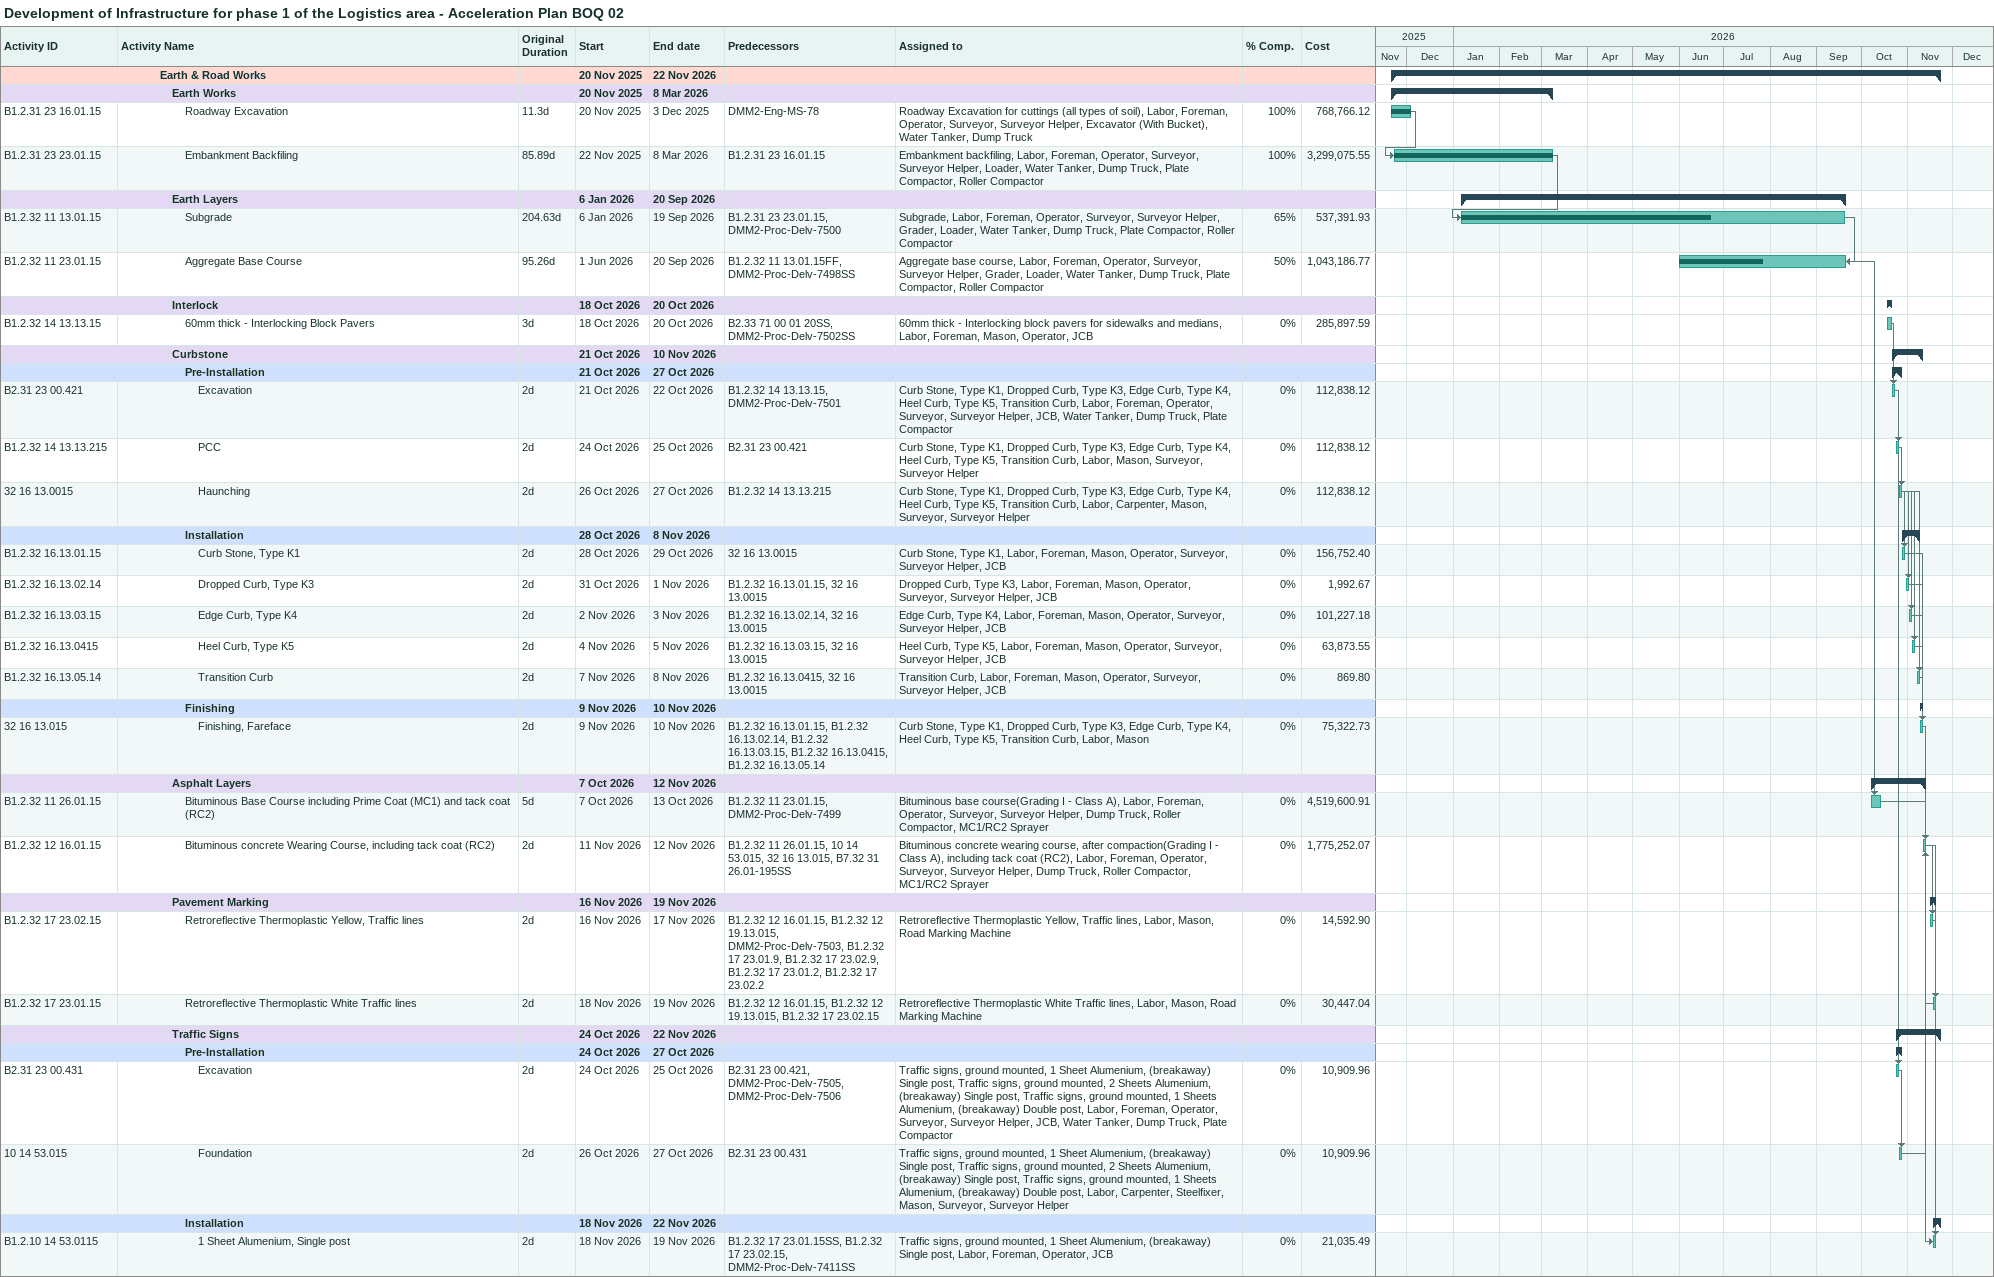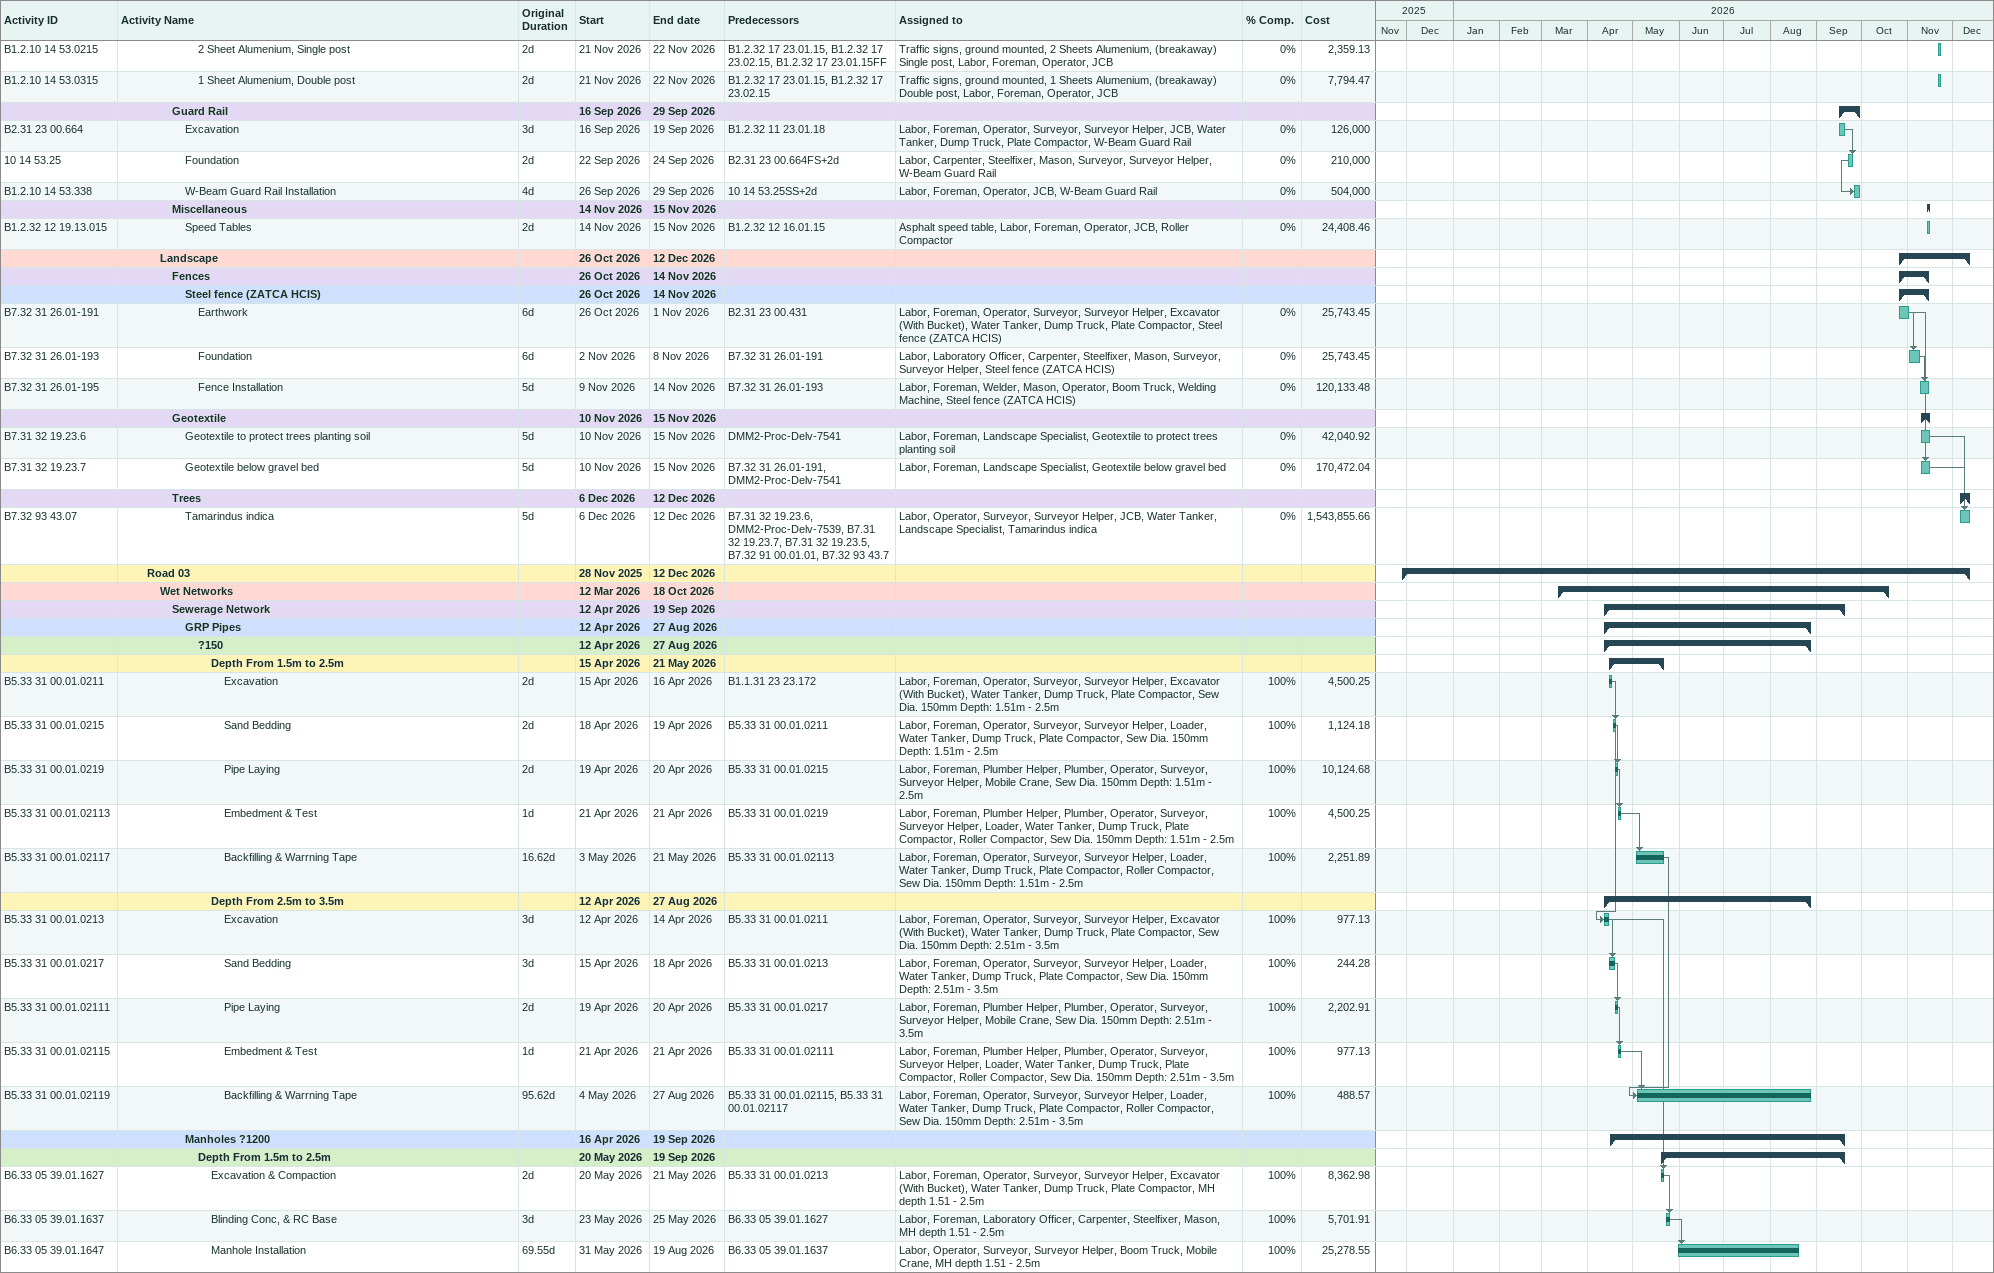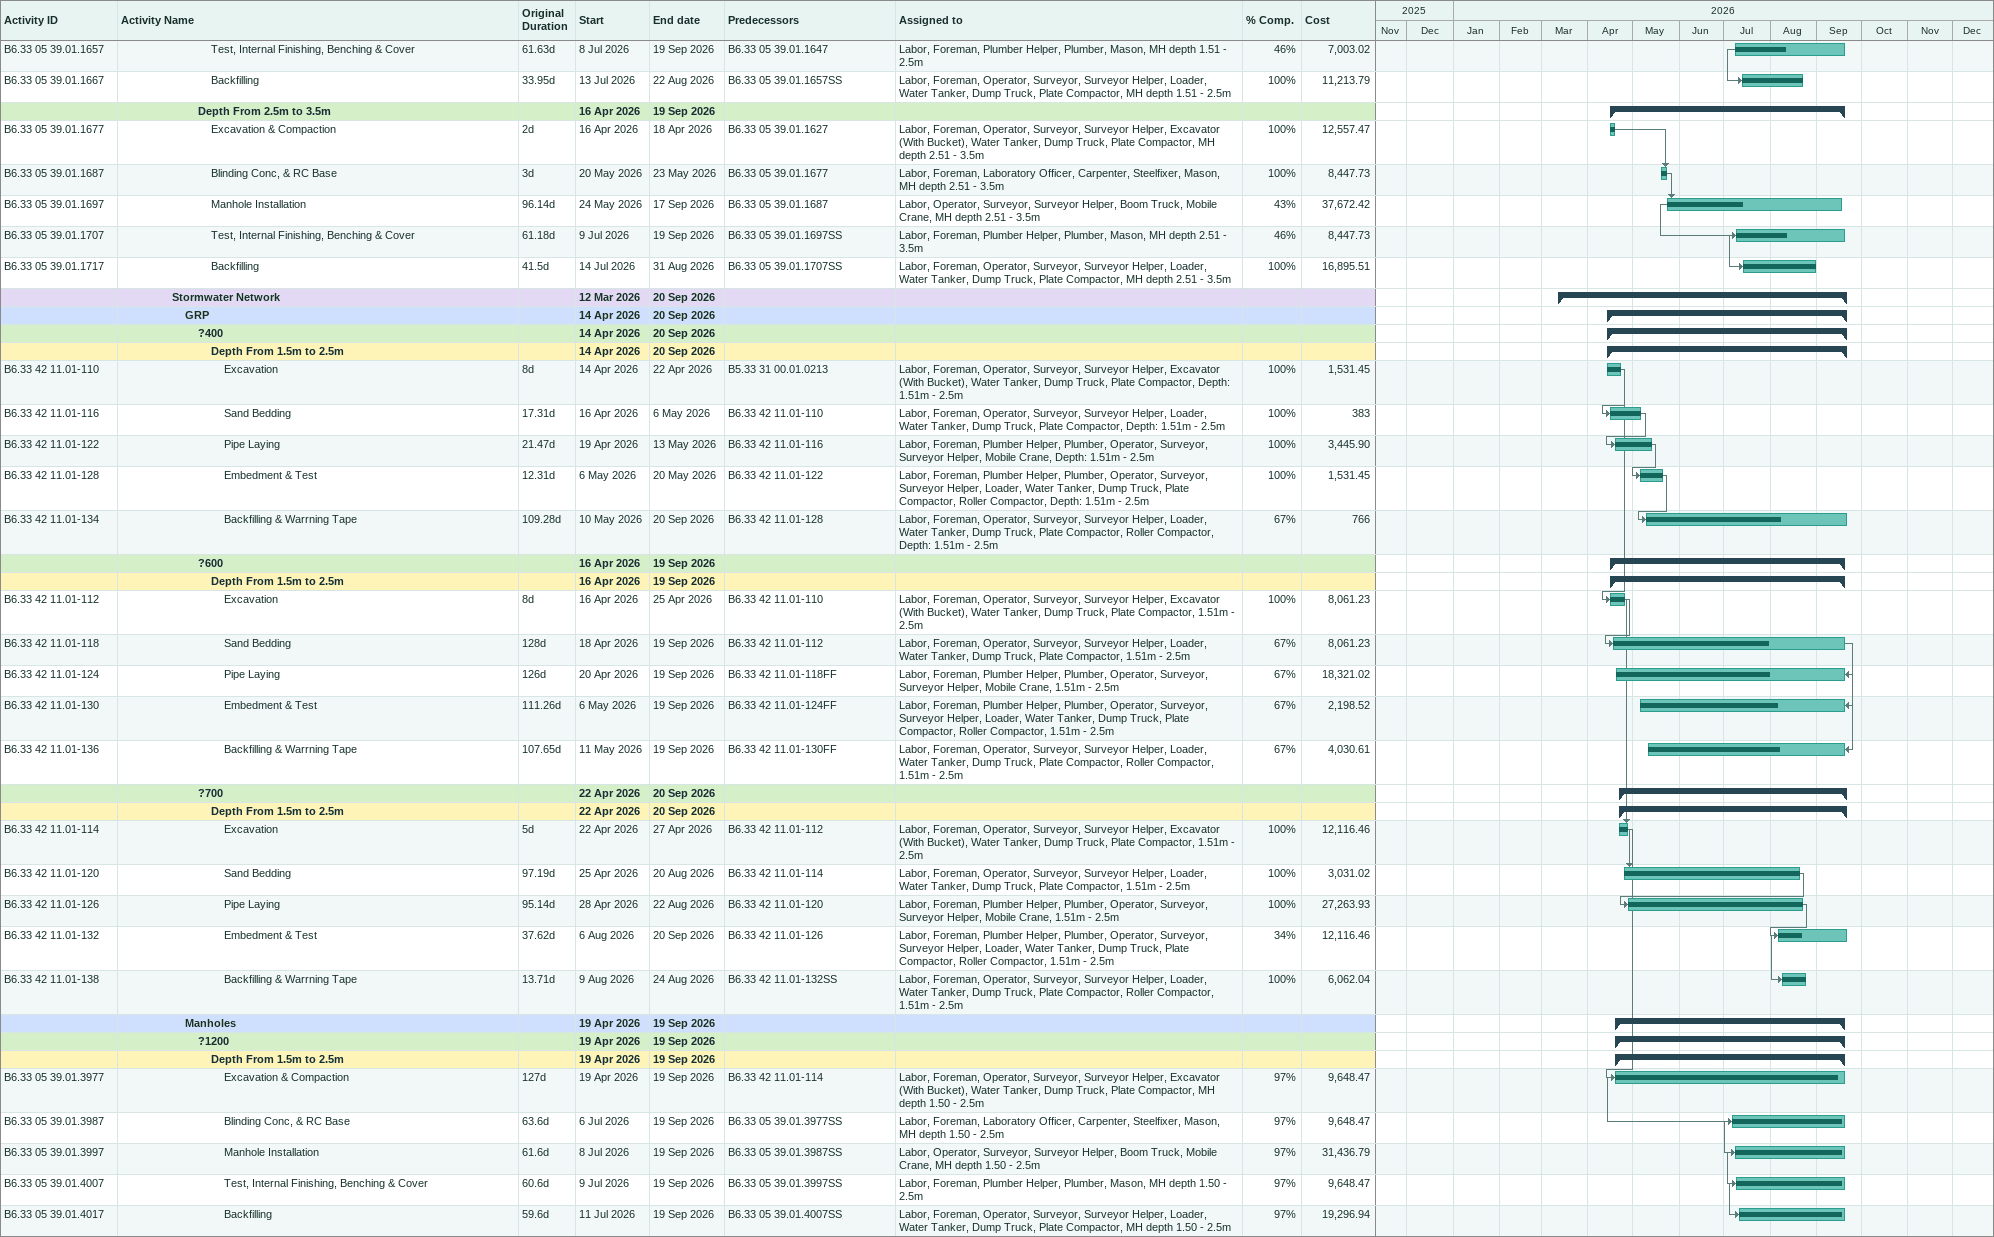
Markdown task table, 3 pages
Development of Infrastructure for phase 1 of the Logistics area - Acceleration Plan BOQ 02

| ID | Level | Task | Original duration | Start | Finish | Predecessors | Resources | % complete | Cost |
|---|---|---|---|---|---|---|---|---|---|
|  | 4 | **Earth & Road Works** |  | 2025-11-20 | 2026-11-22 |  |  |  |  |
|  | 5 | **Earth Works** |  | 2025-11-20 | 2026-03-08 |  |  |  |  |
| B1.2.31 23 16.01.15 | 6 | Roadway Excavation | 11.3d | 2025-11-20 | 2025-12-03 | DMM2-Eng-MS-78 | Roadway Excavation for cuttings (all types of soil), Labor, Foreman, Operator, Surveyor, Surveyor Helper, Excavator (With Bucket), Water Tanker, Dump Truck | 100 | 768766.12 |
| B1.2.31 23 23.01.15 | 6 | Embankment Backfiling | 85.89d | 2025-11-22 | 2026-03-08 | B1.2.31 23 16.01.15 | Embankment backfiling, Labor, Foreman, Operator, Surveyor, Surveyor Helper, Loader, Water Tanker, Dump Truck, Plate Compactor, Roller Compactor | 100 | 3299075.55 |
|  | 5 | **Earth Layers** |  | 2026-01-06 | 2026-09-20 |  |  |  |  |
| B1.2.32 11 13.01.15 | 6 | Subgrade | 204.63d | 2026-01-06 | 2026-09-19 | B1.2.31 23 23.01.15, DMM2-Proc-Delv-7500 | Subgrade, Labor, Foreman, Operator, Surveyor, Surveyor Helper, Grader, Loader, Water Tanker, Dump Truck, Plate Compactor, Roller Compactor | 65 | 537391.93 |
| B1.2.32 11 23.01.15 | 6 | Aggregate Base Course | 95.26d | 2026-06-01 | 2026-09-20 | B1.2.32 11 13.01.15FF, DMM2-Proc-Delv-7498SS | Aggregate base course, Labor, Foreman, Operator, Surveyor, Surveyor Helper, Grader, Loader, Water Tanker, Dump Truck, Plate Compactor, Roller Compactor | 50 | 1043186.77 |
|  | 5 | **Interlock** |  | 2026-10-18 | 2026-10-20 |  |  |  |  |
| B1.2.32 14 13.13.15 | 6 | 60mm thick - Interlocking Block Pavers | 3d | 2026-10-18 | 2026-10-20 | B2.33 71 00 01 20SS, DMM2-Proc-Delv-7502SS | 60mm thick - Interlocking block pavers for sidewalks and medians, Labor, Foreman, Mason, Operator, JCB | 0 | 285897.59 |
|  | 5 | **Curbstone** |  | 2026-10-21 | 2026-11-10 |  |  |  |  |
|  | 6 | **Pre-Installation** |  | 2026-10-21 | 2026-10-27 |  |  |  |  |
| B2.31 23 00.421 | 7 | Excavation | 2d | 2026-10-21 | 2026-10-22 | B1.2.32 14 13.13.15, DMM2-Proc-Delv-7501 | Curb Stone, Type K1, Dropped Curb, Type K3, Edge Curb, Type K4, Heel Curb, Type K5, Transition Curb, Labor, Foreman, Operator, Surveyor, Surveyor Helper, JCB, Water Tanker, Dump Truck, Plate Compactor | 0 | 112838.12 |
| B1.2.32 14 13.13.215 | 7 | PCC | 2d | 2026-10-24 | 2026-10-25 | B2.31 23 00.421 | Curb Stone, Type K1, Dropped Curb, Type K3, Edge Curb, Type K4, Heel Curb, Type K5, Transition Curb, Labor, Mason, Surveyor, Surveyor Helper | 0 | 112838.12 |
| 32 16 13.0015 | 7 | Haunching | 2d | 2026-10-26 | 2026-10-27 | B1.2.32 14 13.13.215 | Curb Stone, Type K1, Dropped Curb, Type K3, Edge Curb, Type K4, Heel Curb, Type K5, Transition Curb, Labor, Carpenter, Mason, Surveyor, Surveyor Helper | 0 | 112838.12 |
|  | 6 | **Installation** |  | 2026-10-28 | 2026-11-08 |  |  |  |  |
| B1.2.32 16.13.01.15 | 7 | Curb Stone, Type K1 | 2d | 2026-10-28 | 2026-10-29 | 32 16 13.0015 | Curb Stone, Type K1, Labor, Foreman, Mason, Operator, Surveyor, Surveyor Helper, JCB | 0 | 156752.40 |
| B1.2.32 16.13.02.14 | 7 | Dropped Curb, Type K3 | 2d | 2026-10-31 | 2026-11-01 | B1.2.32 16.13.01.15, 32 16 13.0015 | Dropped Curb, Type K3, Labor, Foreman, Mason, Operator, Surveyor, Surveyor Helper, JCB | 0 | 1992.67 |
| B1.2.32 16.13.03.15 | 7 | Edge Curb, Type K4 | 2d | 2026-11-02 | 2026-11-03 | B1.2.32 16.13.02.14, 32 16 13.0015 | Edge Curb, Type K4, Labor, Foreman, Mason, Operator, Surveyor, Surveyor Helper, JCB | 0 | 101227.18 |
| B1.2.32 16.13.0415 | 7 | Heel Curb, Type K5 | 2d | 2026-11-04 | 2026-11-05 | B1.2.32 16.13.03.15, 32 16 13.0015 | Heel Curb, Type K5, Labor, Foreman, Mason, Operator, Surveyor, Surveyor Helper, JCB | 0 | 63873.55 |
| B1.2.32 16.13.05.14 | 7 | Transition Curb | 2d | 2026-11-07 | 2026-11-08 | B1.2.32 16.13.0415, 32 16 13.0015 | Transition Curb, Labor, Foreman, Mason, Operator, Surveyor, Surveyor Helper, JCB | 0 | 869.80 |
|  | 6 | **Finishing** |  | 2026-11-09 | 2026-11-10 |  |  |  |  |
| 32 16 13.015 | 7 | Finishing, Fareface | 2d | 2026-11-09 | 2026-11-10 | B1.2.32 16.13.01.15, B1.2.32 16.13.02.14, B1.2.32 16.13.03.15, B1.2.32 16.13.0415, B1.2.32 16.13.05.14 | Curb Stone, Type K1, Dropped Curb, Type K3, Edge Curb, Type K4, Heel Curb, Type K5, Transition Curb, Labor, Mason | 0 | 75322.73 |
|  | 5 | **Asphalt Layers** |  | 2026-10-07 | 2026-11-12 |  |  |  |  |
| B1.2.32 11 26.01.15 | 6 | Bituminous Base Course including Prime Coat (MC1) and tack coat (RC2) | 5d | 2026-10-07 | 2026-10-13 | B1.2.32 11 23.01.15, DMM2-Proc-Delv-7499 | Bituminous base course(Grading I - Class A), Labor, Foreman, Operator, Surveyor, Surveyor Helper, Dump Truck, Roller Compactor, MC1/RC2 Sprayer | 0 | 4519600.91 |
| B1.2.32 12 16.01.15 | 6 | Bituminous concrete Wearing Course, including tack coat (RC2) | 2d | 2026-11-11 | 2026-11-12 | B1.2.32 11 26.01.15, 10 14 53.015, 32 16 13.015, B7.32 31 26.01-195SS | Bituminous concrete wearing course, after compaction(Grading I - Class A), including tack coat (RC2), Labor, Foreman, Operator, Surveyor, Surveyor Helper, Dump Truck, Roller Compactor, MC1/RC2 Sprayer | 0 | 1775252.07 |
|  | 5 | **Pavement Marking** |  | 2026-11-16 | 2026-11-19 |  |  |  |  |
| B1.2.32 17 23.02.15 | 6 | Retroreflective Thermoplastic Yellow, Traffic lines | 2d | 2026-11-16 | 2026-11-17 | B1.2.32 12 16.01.15, B1.2.32 12 19.13.015, DMM2-Proc-Delv-7503, B1.2.32 17 23.01.9, B1.2.32 17 23.02.9, B1.2.32 17 23.01.2, B1.2.32 17 23.02.2 | Retroreflective Thermoplastic Yellow, Traffic lines, Labor, Mason, Road Marking Machine | 0 | 14592.90 |
| B1.2.32 17 23.01.15 | 6 | Retroreflective Thermoplastic White Traffic lines | 2d | 2026-11-18 | 2026-11-19 | B1.2.32 12 16.01.15, B1.2.32 12 19.13.015, B1.2.32 17 23.02.15 | Retroreflective Thermoplastic White Traffic lines, Labor, Mason, Road Marking Machine | 0 | 30447.04 |
|  | 5 | **Traffic Signs** |  | 2026-10-24 | 2026-11-22 |  |  |  |  |
|  | 6 | **Pre-Installation** |  | 2026-10-24 | 2026-10-27 |  |  |  |  |
| B2.31 23 00.431 | 7 | Excavation | 2d | 2026-10-24 | 2026-10-25 | B2.31 23 00.421, DMM2-Proc-Delv-7505, DMM2-Proc-Delv-7506 | Traffic signs, ground mounted, 1 Sheet Alumenium, (breakaway) Single post, Traffic signs, ground mounted, 2 Sheets Alumenium, (breakaway) Single post, Traffic signs, ground mounted, 1 Sheets Alumenium, (breakaway) Double post, Labor, Foreman, Operator, Surveyor, Surveyor Helper, JCB, Water Tanker, Dump Truck, Plate Compactor | 0 | 10909.96 |
| 10 14 53.015 | 7 | Foundation | 2d | 2026-10-26 | 2026-10-27 | B2.31 23 00.431 | Traffic signs, ground mounted, 1 Sheet Alumenium, (breakaway) Single post, Traffic signs, ground mounted, 2 Sheets Alumenium, (breakaway) Single post, Traffic signs, ground mounted, 1 Sheets Alumenium, (breakaway) Double post, Labor, Carpenter, Steelfixer, Mason, Surveyor, Surveyor Helper | 0 | 10909.96 |
|  | 6 | **Installation** |  | 2026-11-18 | 2026-11-22 |  |  |  |  |
| B1.2.10 14 53.0115 | 7 | 1 Sheet Alumenium, Single post | 2d | 2026-11-18 | 2026-11-19 | B1.2.32 17 23.01.15SS, B1.2.32 17 23.02.15, DMM2-Proc-Delv-7411SS | Traffic signs, ground mounted, 1 Sheet Alumenium, (breakaway) Single post, Labor, Foreman, Operator, JCB | 0 | 21035.49 |
| B1.2.10 14 53.0215 | 7 | 2 Sheet Alumenium, Single post | 2d | 2026-11-21 | 2026-11-22 | B1.2.32 17 23.01.15, B1.2.32 17 23.02.15, B1.2.32 17 23.01.15FF | Traffic signs, ground mounted, 2 Sheets Alumenium, (breakaway) Single post, Labor, Foreman, Operator, JCB | 0 | 2359.13 |
| B1.2.10 14 53.0315 | 7 | 1 Sheet Alumenium, Double post | 2d | 2026-11-21 | 2026-11-22 | B1.2.32 17 23.01.15, B1.2.32 17 23.02.15 | Traffic signs, ground mounted, 1 Sheets Alumenium, (breakaway) Double post, Labor, Foreman, Operator, JCB | 0 | 7794.47 |
|  | 5 | **Guard Rail** |  | 2026-09-16 | 2026-09-29 |  |  |  |  |
| B2.31 23 00.664 | 6 | Excavation | 3d | 2026-09-16 | 2026-09-19 | B1.2.32 11 23.01.18 | Labor, Foreman, Operator, Surveyor, Surveyor Helper, JCB, Water Tanker, Dump Truck, Plate Compactor, W-Beam Guard Rail | 0 | 126000 |
| 10 14 53.25 | 6 | Foundation | 2d | 2026-09-22 | 2026-09-24 | B2.31 23 00.664FS+2d | Labor, Carpenter, Steelfixer, Mason, Surveyor, Surveyor Helper, W-Beam Guard Rail | 0 | 210000 |
| B1.2.10 14 53.338 | 6 | W-Beam Guard Rail Installation | 4d | 2026-09-26 | 2026-09-29 | 10 14 53.25SS+2d | Labor, Foreman, Operator, JCB, W-Beam Guard Rail | 0 | 504000 |
|  | 5 | **Miscellaneous** |  | 2026-11-14 | 2026-11-15 |  |  |  |  |
| B1.2.32 12 19.13.015 | 6 | Speed Tables | 2d | 2026-11-14 | 2026-11-15 | B1.2.32 12 16.01.15 | Asphalt speed table, Labor, Foreman, Operator, JCB, Roller Compactor | 0 | 24408.46 |
|  | 4 | **Landscape** |  | 2026-10-26 | 2026-12-12 |  |  |  |  |
|  | 5 | **Fences** |  | 2026-10-26 | 2026-11-14 |  |  |  |  |
|  | 6 | **Steel fence (ZATCA HCIS)** |  | 2026-10-26 | 2026-11-14 |  |  |  |  |
| B7.32 31 26.01-191 | 7 | Earthwork | 6d | 2026-10-26 | 2026-11-01 | B2.31 23 00.431 | Labor, Foreman, Operator, Surveyor, Surveyor Helper, Excavator (With Bucket), Water Tanker, Dump Truck, Plate Compactor, Steel fence (ZATCA HCIS) | 0 | 25743.45 |
| B7.32 31 26.01-193 | 7 | Foundation | 6d | 2026-11-02 | 2026-11-08 | B7.32 31 26.01-191 | Labor, Laboratory Officer, Carpenter, Steelfixer, Mason, Surveyor, Surveyor Helper, Steel fence (ZATCA HCIS) | 0 | 25743.45 |
| B7.32 31 26.01-195 | 7 | Fence Installation | 5d | 2026-11-09 | 2026-11-14 | B7.32 31 26.01-193 | Labor, Foreman, Welder, Mason, Operator, Boom Truck, Welding Machine, Steel fence (ZATCA HCIS) | 0 | 120133.48 |
|  | 5 | **Geotextile** |  | 2026-11-10 | 2026-11-15 |  |  |  |  |
| B7.31 32 19.23.6 | 6 | Geotextile to protect trees planting soil | 5d | 2026-11-10 | 2026-11-15 | DMM2-Proc-Delv-7541 | Labor, Foreman, Landscape Specialist, Geotextile to protect trees planting soil | 0 | 42040.92 |
| B7.31 32 19.23.7 | 6 | Geotextile below gravel bed | 5d | 2026-11-10 | 2026-11-15 | B7.32 31 26.01-191, DMM2-Proc-Delv-7541 | Labor, Foreman, Landscape Specialist, Geotextile below gravel bed | 0 | 170472.04 |
|  | 5 | **Trees** |  | 2026-12-06 | 2026-12-12 |  |  |  |  |
| B7.32 93 43.07 | 6 | Tamarindus indica | 5d | 2026-12-06 | 2026-12-12 | B7.31 32 19.23.6, DMM2-Proc-Delv-7539, B7.31 32 19.23.7, B7.31 32 19.23.5, B7.32 91 00.01.01, B7.32 93 43.7 | Labor, Operator, Surveyor, Surveyor Helper, JCB, Water Tanker, Landscape Specialist, Tamarindus indica | 0 | 1543855.66 |
|  | 3 | **Road 03** |  | 2025-11-28 | 2026-12-12 |  |  |  |  |
|  | 4 | **Wet Networks** |  | 2026-03-12 | 2026-10-18 |  |  |  |  |
|  | 5 | **Sewerage Network** |  | 2026-04-12 | 2026-09-19 |  |  |  |  |
|  | 6 | **GRP Pipes** |  | 2026-04-12 | 2026-08-27 |  |  |  |  |
|  | 7 | **?150** |  | 2026-04-12 | 2026-08-27 |  |  |  |  |
|  | 8 | **Depth From 1.5m to 2.5m** |  | 2026-04-15 | 2026-05-21 |  |  |  |  |
| B5.33 31 00.01.0211 | 9 | Excavation | 2d | 2026-04-15 | 2026-04-16 | B1.1.31 23 23.172 | Labor, Foreman, Operator, Surveyor, Surveyor Helper, Excavator (With Bucket), Water Tanker, Dump Truck, Plate Compactor, Sew Dia. 150mm Depth: 1.51m - 2.5m | 100 | 4500.25 |
| B5.33 31 00.01.0215 | 9 | Sand Bedding | 2d | 2026-04-18 | 2026-04-19 | B5.33 31 00.01.0211 | Labor, Foreman, Operator, Surveyor, Surveyor Helper, Loader, Water Tanker, Dump Truck, Plate Compactor, Sew Dia. 150mm Depth: 1.51m - 2.5m | 100 | 1124.18 |
| B5.33 31 00.01.0219 | 9 | Pipe Laying | 2d | 2026-04-19 | 2026-04-20 | B5.33 31 00.01.0215 | Labor, Foreman, Plumber Helper, Plumber, Operator, Surveyor, Surveyor Helper, Mobile Crane, Sew Dia. 150mm Depth: 1.51m - 2.5m | 100 | 10124.68 |
| B5.33 31 00.01.02113 | 9 | Embedment & Test | 1d | 2026-04-21 | 2026-04-21 | B5.33 31 00.01.0219 | Labor, Foreman, Plumber Helper, Plumber, Operator, Surveyor, Surveyor Helper, Loader, Water Tanker, Dump Truck, Plate Compactor, Roller Compactor, Sew Dia. 150mm Depth: 1.51m - 2.5m | 100 | 4500.25 |
| B5.33 31 00.01.02117 | 9 | Backfilling & Warrning Tape | 16.62d | 2026-05-03 | 2026-05-21 | B5.33 31 00.01.02113 | Labor, Foreman, Operator, Surveyor, Surveyor Helper, Loader, Water Tanker, Dump Truck, Plate Compactor, Roller Compactor, Sew Dia. 150mm Depth: 1.51m - 2.5m | 100 | 2251.89 |
|  | 8 | **Depth From 2.5m to 3.5m** |  | 2026-04-12 | 2026-08-27 |  |  |  |  |
| B5.33 31 00.01.0213 | 9 | Excavation | 3d | 2026-04-12 | 2026-04-14 | B5.33 31 00.01.0211 | Labor, Foreman, Operator, Surveyor, Surveyor Helper, Excavator (With Bucket), Water Tanker, Dump Truck, Plate Compactor, Sew Dia. 150mm Depth: 2.51m - 3.5m | 100 | 977.13 |
| B5.33 31 00.01.0217 | 9 | Sand Bedding | 3d | 2026-04-15 | 2026-04-18 | B5.33 31 00.01.0213 | Labor, Foreman, Operator, Surveyor, Surveyor Helper, Loader, Water Tanker, Dump Truck, Plate Compactor, Sew Dia. 150mm Depth: 2.51m - 3.5m | 100 | 244.28 |
| B5.33 31 00.01.02111 | 9 | Pipe Laying | 2d | 2026-04-19 | 2026-04-20 | B5.33 31 00.01.0217 | Labor, Foreman, Plumber Helper, Plumber, Operator, Surveyor, Surveyor Helper, Mobile Crane, Sew Dia. 150mm Depth: 2.51m - 3.5m | 100 | 2202.91 |
| B5.33 31 00.01.02115 | 9 | Embedment & Test | 1d | 2026-04-21 | 2026-04-21 | B5.33 31 00.01.02111 | Labor, Foreman, Plumber Helper, Plumber, Operator, Surveyor, Surveyor Helper, Loader, Water Tanker, Dump Truck, Plate Compactor, Roller Compactor, Sew Dia. 150mm Depth: 2.51m - 3.5m | 100 | 977.13 |
| B5.33 31 00.01.02119 | 9 | Backfilling & Warrning Tape | 95.62d | 2026-05-04 | 2026-08-27 | B5.33 31 00.01.02115, B5.33 31 00.01.02117 | Labor, Foreman, Operator, Surveyor, Surveyor Helper, Loader, Water Tanker, Dump Truck, Plate Compactor, Roller Compactor, Sew Dia. 150mm Depth: 2.51m - 3.5m | 100 | 488.57 |
|  | 6 | **Manholes ?1200** |  | 2026-04-16 | 2026-09-19 |  |  |  |  |
|  | 7 | **Depth From 1.5m to 2.5m** |  | 2026-05-20 | 2026-09-19 |  |  |  |  |
| B6.33 05 39.01.1627 | 8 | Excavation & Compaction | 2d | 2026-05-20 | 2026-05-21 | B5.33 31 00.01.0213 | Labor, Foreman, Operator, Surveyor, Surveyor Helper, Excavator (With Bucket), Water Tanker, Dump Truck, Plate Compactor, MH depth 1.51 - 2.5m | 100 | 8362.98 |
| B6.33 05 39.01.1637 | 8 | Blinding Conc, & RC Base | 3d | 2026-05-23 | 2026-05-25 | B6.33 05 39.01.1627 | Labor, Foreman, Laboratory Officer, Carpenter, Steelfixer, Mason, MH depth 1.51 - 2.5m | 100 | 5701.91 |
| B6.33 05 39.01.1647 | 8 | Manhole Installation | 69.55d | 2026-05-31 | 2026-08-19 | B6.33 05 39.01.1637 | Labor, Operator, Surveyor, Surveyor Helper, Boom Truck, Mobile Crane, MH depth 1.51 - 2.5m | 100 | 25278.55 |
| B6.33 05 39.01.1657 | 8 | Test, Internal Finishing, Benching & Cover | 61.63d | 2026-07-08 | 2026-09-19 | B6.33 05 39.01.1647 | Labor, Foreman, Plumber Helper, Plumber, Mason, MH depth 1.51 - 2.5m | 46 | 7003.02 |
| B6.33 05 39.01.1667 | 8 | Backfilling | 33.95d | 2026-07-13 | 2026-08-22 | B6.33 05 39.01.1657SS | Labor, Foreman, Operator, Surveyor, Surveyor Helper, Loader, Water Tanker, Dump Truck, Plate Compactor, MH depth 1.51 - 2.5m | 100 | 11213.79 |
|  | 7 | **Depth From 2.5m to 3.5m** |  | 2026-04-16 | 2026-09-19 |  |  |  |  |
| B6.33 05 39.01.1677 | 8 | Excavation & Compaction | 2d | 2026-04-16 | 2026-04-18 | B6.33 05 39.01.1627 | Labor, Foreman, Operator, Surveyor, Surveyor Helper, Excavator (With Bucket), Water Tanker, Dump Truck, Plate Compactor, MH depth 2.51 - 3.5m | 100 | 12557.47 |
| B6.33 05 39.01.1687 | 8 | Blinding Conc, & RC Base | 3d | 2026-05-20 | 2026-05-23 | B6.33 05 39.01.1677 | Labor, Foreman, Laboratory Officer, Carpenter, Steelfixer, Mason, MH depth 2.51 - 3.5m | 100 | 8447.73 |
| B6.33 05 39.01.1697 | 8 | Manhole Installation | 96.14d | 2026-05-24 | 2026-09-17 | B6.33 05 39.01.1687 | Labor, Operator, Surveyor, Surveyor Helper, Boom Truck, Mobile Crane, MH depth 2.51 - 3.5m | 43 | 37672.42 |
| B6.33 05 39.01.1707 | 8 | Test, Internal Finishing, Benching & Cover | 61.18d | 2026-07-09 | 2026-09-19 | B6.33 05 39.01.1697SS | Labor, Foreman, Plumber Helper, Plumber, Mason, MH depth 2.51 - 3.5m | 46 | 8447.73 |
| B6.33 05 39.01.1717 | 8 | Backfilling | 41.5d | 2026-07-14 | 2026-08-31 | B6.33 05 39.01.1707SS | Labor, Foreman, Operator, Surveyor, Surveyor Helper, Loader, Water Tanker, Dump Truck, Plate Compactor, MH depth 2.51 - 3.5m | 100 | 16895.51 |
|  | 5 | **Stormwater Network** |  | 2026-03-12 | 2026-09-20 |  |  |  |  |
|  | 6 | **GRP** |  | 2026-04-14 | 2026-09-20 |  |  |  |  |
|  | 7 | **?400** |  | 2026-04-14 | 2026-09-20 |  |  |  |  |
|  | 8 | **Depth From 1.5m to 2.5m** |  | 2026-04-14 | 2026-09-20 |  |  |  |  |
| B6.33 42 11.01-110 | 9 | Excavation | 8d | 2026-04-14 | 2026-04-22 | B5.33 31 00.01.0213 | Labor, Foreman, Operator, Surveyor, Surveyor Helper, Excavator (With Bucket), Water Tanker, Dump Truck, Plate Compactor, Depth: 1.51m - 2.5m | 100 | 1531.45 |
| B6.33 42 11.01-116 | 9 | Sand Bedding | 17.31d | 2026-04-16 | 2026-05-06 | B6.33 42 11.01-110 | Labor, Foreman, Operator, Surveyor, Surveyor Helper, Loader, Water Tanker, Dump Truck, Plate Compactor, Depth: 1.51m - 2.5m | 100 | 383 |
| B6.33 42 11.01-122 | 9 | Pipe Laying | 21.47d | 2026-04-19 | 2026-05-13 | B6.33 42 11.01-116 | Labor, Foreman, Plumber Helper, Plumber, Operator, Surveyor, Surveyor Helper, Mobile Crane, Depth: 1.51m - 2.5m | 100 | 3445.90 |
| B6.33 42 11.01-128 | 9 | Embedment & Test | 12.31d | 2026-05-06 | 2026-05-20 | B6.33 42 11.01-122 | Labor, Foreman, Plumber Helper, Plumber, Operator, Surveyor, Surveyor Helper, Loader, Water Tanker, Dump Truck, Plate Compactor, Roller Compactor, Depth: 1.51m - 2.5m | 100 | 1531.45 |
| B6.33 42 11.01-134 | 9 | Backfilling & Warrning Tape | 109.28d | 2026-05-10 | 2026-09-20 | B6.33 42 11.01-128 | Labor, Foreman, Operator, Surveyor, Surveyor Helper, Loader, Water Tanker, Dump Truck, Plate Compactor, Roller Compactor, Depth: 1.51m - 2.5m | 67 | 766 |
|  | 7 | **?600** |  | 2026-04-16 | 2026-09-19 |  |  |  |  |
|  | 8 | **Depth From 1.5m to 2.5m** |  | 2026-04-16 | 2026-09-19 |  |  |  |  |
| B6.33 42 11.01-112 | 9 | Excavation | 8d | 2026-04-16 | 2026-04-25 | B6.33 42 11.01-110 | Labor, Foreman, Operator, Surveyor, Surveyor Helper, Excavator (With Bucket), Water Tanker, Dump Truck, Plate Compactor, 1.51m - 2.5m | 100 | 8061.23 |
| B6.33 42 11.01-118 | 9 | Sand Bedding | 128d | 2026-04-18 | 2026-09-19 | B6.33 42 11.01-112 | Labor, Foreman, Operator, Surveyor, Surveyor Helper, Loader, Water Tanker, Dump Truck, Plate Compactor, 1.51m - 2.5m | 67 | 8061.23 |
| B6.33 42 11.01-124 | 9 | Pipe Laying | 126d | 2026-04-20 | 2026-09-19 | B6.33 42 11.01-118FF | Labor, Foreman, Plumber Helper, Plumber, Operator, Surveyor, Surveyor Helper, Mobile Crane, 1.51m - 2.5m | 67 | 18321.02 |
| B6.33 42 11.01-130 | 9 | Embedment & Test | 111.26d | 2026-05-06 | 2026-09-19 | B6.33 42 11.01-124FF | Labor, Foreman, Plumber Helper, Plumber, Operator, Surveyor, Surveyor Helper, Loader, Water Tanker, Dump Truck, Plate Compactor, Roller Compactor, 1.51m - 2.5m | 67 | 2198.52 |
| B6.33 42 11.01-136 | 9 | Backfilling & Warrning Tape | 107.65d | 2026-05-11 | 2026-09-19 | B6.33 42 11.01-130FF | Labor, Foreman, Operator, Surveyor, Surveyor Helper, Loader, Water Tanker, Dump Truck, Plate Compactor, Roller Compactor, 1.51m - 2.5m | 67 | 4030.61 |
|  | 7 | **?700** |  | 2026-04-22 | 2026-09-20 |  |  |  |  |
|  | 8 | **Depth From 1.5m to 2.5m** |  | 2026-04-22 | 2026-09-20 |  |  |  |  |
| B6.33 42 11.01-114 | 9 | Excavation | 5d | 2026-04-22 | 2026-04-27 | B6.33 42 11.01-112 | Labor, Foreman, Operator, Surveyor, Surveyor Helper, Excavator (With Bucket), Water Tanker, Dump Truck, Plate Compactor, 1.51m - 2.5m | 100 | 12116.46 |
| B6.33 42 11.01-120 | 9 | Sand Bedding | 97.19d | 2026-04-25 | 2026-08-20 | B6.33 42 11.01-114 | Labor, Foreman, Operator, Surveyor, Surveyor Helper, Loader, Water Tanker, Dump Truck, Plate Compactor, 1.51m - 2.5m | 100 | 3031.02 |
| B6.33 42 11.01-126 | 9 | Pipe Laying | 95.14d | 2026-04-28 | 2026-08-22 | B6.33 42 11.01-120 | Labor, Foreman, Plumber Helper, Plumber, Operator, Surveyor, Surveyor Helper, Mobile Crane, 1.51m - 2.5m | 100 | 27263.93 |
| B6.33 42 11.01-132 | 9 | Embedment & Test | 37.62d | 2026-08-06 | 2026-09-20 | B6.33 42 11.01-126 | Labor, Foreman, Plumber Helper, Plumber, Operator, Surveyor, Surveyor Helper, Loader, Water Tanker, Dump Truck, Plate Compactor, Roller Compactor, 1.51m - 2.5m | 34 | 12116.46 |
| B6.33 42 11.01-138 | 9 | Backfilling & Warrning Tape | 13.71d | 2026-08-09 | 2026-08-24 | B6.33 42 11.01-132SS | Labor, Foreman, Operator, Surveyor, Surveyor Helper, Loader, Water Tanker, Dump Truck, Plate Compactor, Roller Compactor, 1.51m - 2.5m | 100 | 6062.04 |
|  | 6 | **Manholes** |  | 2026-04-19 | 2026-09-19 |  |  |  |  |
|  | 7 | **?1200** |  | 2026-04-19 | 2026-09-19 |  |  |  |  |
|  | 8 | **Depth From 1.5m to 2.5m** |  | 2026-04-19 | 2026-09-19 |  |  |  |  |
| B6.33 05 39.01.3977 | 9 | Excavation & Compaction | 127d | 2026-04-19 | 2026-09-19 | B6.33 42 11.01-114 | Labor, Foreman, Operator, Surveyor, Surveyor Helper, Excavator (With Bucket), Water Tanker, Dump Truck, Plate Compactor, MH depth 1.50 - 2.5m | 97 | 9648.47 |
| B6.33 05 39.01.3987 | 9 | Blinding Conc, & RC Base | 63.6d | 2026-07-06 | 2026-09-19 | B6.33 05 39.01.3977SS | Labor, Foreman, Laboratory Officer, Carpenter, Steelfixer, Mason, MH depth 1.50 - 2.5m | 97 | 9648.47 |
| B6.33 05 39.01.3997 | 9 | Manhole Installation | 61.6d | 2026-07-08 | 2026-09-19 | B6.33 05 39.01.3987SS | Labor, Operator, Surveyor, Surveyor Helper, Boom Truck, Mobile Crane, MH depth 1.50 - 2.5m | 97 | 31436.79 |
| B6.33 05 39.01.4007 | 9 | Test, Internal Finishing, Benching & Cover | 60.6d | 2026-07-09 | 2026-09-19 | B6.33 05 39.01.3997SS | Labor, Foreman, Plumber Helper, Plumber, Mason, MH depth 1.50 - 2.5m | 97 | 9648.47 |
| B6.33 05 39.01.4017 | 9 | Backfilling | 59.6d | 2026-07-11 | 2026-09-19 | B6.33 05 39.01.4007SS | Labor, Foreman, Operator, Surveyor, Surveyor Helper, Loader, Water Tanker, Dump Truck, Plate Compactor, MH depth 1.50 - 2.5m | 97 | 19296.94 |
